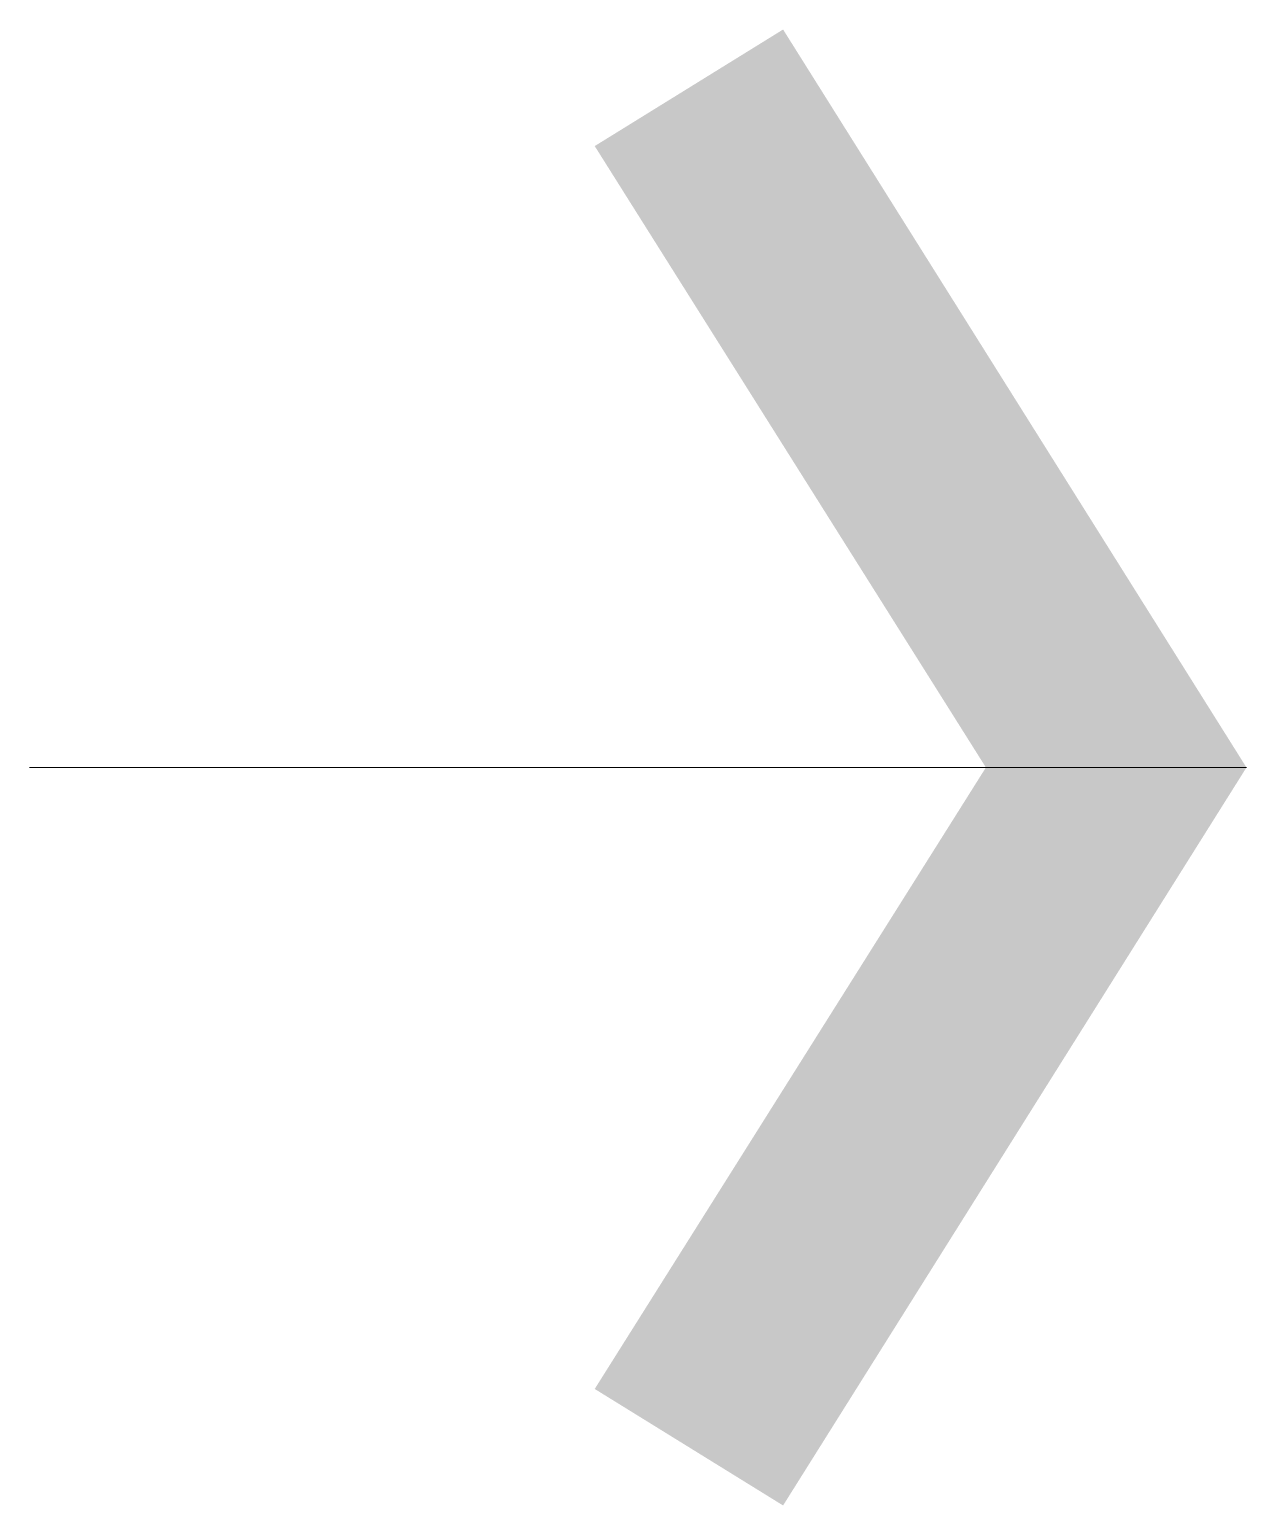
# Model space of a CAD drawing. Header units: millimetres. Extents: x 11991.5 to 12024.5, y 298.8 to 338.8.
import ezdxf

# ---------------------------------------------------------------- set-up
doc = ezdxf.new("R2010")
doc.units = ezdxf.units.MM
doc.header["$LTSCALE"] = 0.5
doc.layers.add('ESPEC', color=255, linetype='Continuous', lineweight=20)

msp = doc.modelspace()

# ---------------------------------------------------------------- linework, layer by layer
at = {"layer": 'ESPEC'}
msp.add_line((12024.458, 318.752), (11991.499, 318.752), dxfattribs=at)
for points in [[(12024.458, 318.752), (12011.908, 338.752), (12017.401, 318.752), (12006.806, 335.593)], [(12024.458, 318.752), (12011.908, 298.752), (12017.401, 318.752), (12006.806, 301.91)]]:
    msp.add_solid(points, dxfattribs=at)

doc.saveas('drawing.dxf')
